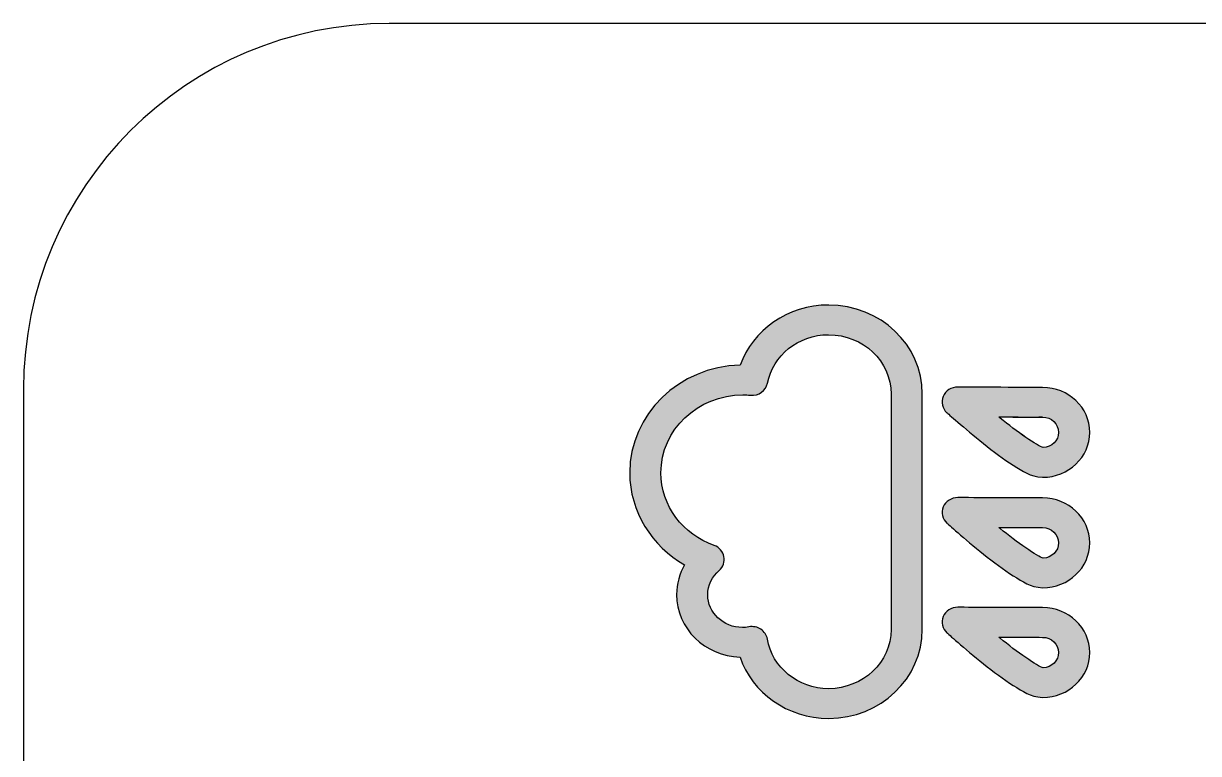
# Model space of a CAD drawing. Header units: millimetres. Extents: x 489.2 to 550.2, y -47.3 to 23.4.
# Drawn here: x 489.2 to 504.45, y 13.91 to 23.39 of the extents above; entities that cross this region are included whole.
import ezdxf

# ---------------------------------------------------------------- set-up
doc = ezdxf.new("R2010")
doc.units = ezdxf.units.MM
doc.header["$MEASUREMENT"] = 0
doc.layers.add('LASER CUT ACRILIC 3mm$CUT', color=1, linetype='Continuous', true_color=0xff0000)
doc.layers.add('LASER CUT ACRILIC 3mm$ENGRAVE IMAGE', color=178, linetype='Continuous', true_color=0x000000)

msp = doc.modelspace()

# ---------------------------------------------------------------- hatches: boundary and pattern name
at = {"layer": 'LASER CUT ACRILIC 3mm$ENGRAVE IMAGE'}
h = msp.add_hatch(color=256, dxfattribs=at)
h.paths.add_polyline_path([(498.503, 18.951), (498.511, 18.972), (498.519, 18.993), (498.528, 19.014), (498.537, 19.034), (498.547, 19.055), (498.556, 19.075), (498.567, 19.095), (498.577, 19.115), (498.588, 19.134), (498.6, 19.154), (498.612, 19.173), (498.624, 19.192), (498.636, 19.21), (498.649, 19.229), (498.663, 19.247), (498.676, 19.265), (498.69, 19.282), (498.705, 19.3), (498.719, 19.317), (498.734, 19.334), (498.749, 19.35), (498.765, 19.366), (498.781, 19.382), (498.797, 19.398), (498.814, 19.413), (498.831, 19.428), (498.848, 19.443), (498.865, 19.458), (498.883, 19.472), (498.901, 19.485), (498.92, 19.499), (498.938, 19.512), (498.957, 19.525), (498.976, 19.537), (498.996, 19.55), (499.015, 19.561), (499.035, 19.573), (499.056, 19.584), (499.076, 19.595), (499.097, 19.605), (499.118, 19.615), (499.139, 19.625), (499.16, 19.634), (499.182, 19.643), (499.203, 19.651), (499.225, 19.659), (499.248, 19.667), (499.27, 19.674), (499.293, 19.681), (499.315, 19.688), (499.338, 19.694), (499.362, 19.699), (499.385, 19.704), (499.408, 19.709), (499.432, 19.714), (499.456, 19.717), (499.48, 19.721), (499.504, 19.724), (499.528, 19.726), (499.553, 19.729), (499.578, 19.73), (499.602, 19.731), (499.627, 19.732), (499.652, 19.732), (499.683, 19.732), (499.715, 19.731), (499.745, 19.729), (499.776, 19.726), (499.807, 19.723), (499.837, 19.719), (499.867, 19.714), (499.897, 19.709), (499.926, 19.703), (499.956, 19.696), (499.984, 19.689), (500.013, 19.68), (500.042, 19.672), (500.07, 19.662), (500.097, 19.652), (500.125, 19.642), (500.152, 19.63), (500.179, 19.619), (500.205, 19.606), (500.231, 19.593), (500.257, 19.58), (500.282, 19.565), (500.307, 19.551), (500.331, 19.535), (500.355, 19.519), (500.379, 19.503), (500.402, 19.486), (500.425, 19.469), (500.447, 19.451), (500.469, 19.433), (500.49, 19.414), (500.511, 19.394), (500.531, 19.375), (500.551, 19.354), (500.57, 19.334), (500.589, 19.312), (500.608, 19.291), (500.625, 19.269), (500.643, 19.246), (500.659, 19.224), (500.675, 19.2), (500.691, 19.177), (500.706, 19.153), (500.72, 19.128), (500.734, 19.104), (500.747, 19.079), (500.759, 19.053), (500.771, 19.027), (500.782, 19.001), (500.793, 18.975), (500.803, 18.948), (500.812, 18.921), (500.821, 18.894), (500.828, 18.866), (500.836, 18.839), (500.842, 18.81), (500.848, 18.782), (500.853, 18.754), (500.857, 18.725), (500.86, 18.696), (500.863, 18.666), (500.865, 18.637), (500.866, 18.607), (500.867, 18.578), (500.867, 18.577), (500.867, 15.522), (500.867, 15.522), (500.867, 15.492), (500.866, 15.462), (500.864, 15.433), (500.861, 15.404), (500.857, 15.375), (500.853, 15.346), (500.848, 15.317), (500.843, 15.289), (500.836, 15.261), (500.829, 15.233), (500.821, 15.206), (500.813, 15.178), (500.803, 15.151), (500.793, 15.125), (500.783, 15.098), (500.772, 15.072), (500.76, 15.046), (500.747, 15.021), (500.734, 14.996), (500.72, 14.971), (500.706, 14.947), (500.691, 14.923), (500.676, 14.899), (500.66, 14.876), (500.643, 14.853), (500.626, 14.831), (500.608, 14.808), (500.59, 14.787), (500.571, 14.766), (500.551, 14.745), (500.532, 14.725), (500.511, 14.705), (500.49, 14.685), (500.469, 14.667), (500.447, 14.648), (500.425, 14.63), (500.402, 14.613), (500.379, 14.596), (500.355, 14.58), (500.331, 14.564), (500.307, 14.548), (500.282, 14.534), (500.257, 14.519), (500.231, 14.506), (500.205, 14.493), (500.179, 14.48), (500.152, 14.468), (500.125, 14.457), (500.098, 14.447), (500.07, 14.436), (500.042, 14.427), (500.013, 14.418), (499.985, 14.41), (499.956, 14.403), (499.927, 14.396), (499.897, 14.39), (499.867, 14.384), (499.837, 14.38), (499.807, 14.376), (499.777, 14.372), (499.746, 14.37), (499.715, 14.368), (499.684, 14.367), (499.653, 14.366), (499.627, 14.367), (499.602, 14.367), (499.577, 14.369), (499.553, 14.37), (499.528, 14.372), (499.503, 14.375), (499.479, 14.378), (499.455, 14.382), (499.431, 14.386), (499.407, 14.39), (499.383, 14.395), (499.36, 14.4), (499.336, 14.406), (499.313, 14.412), (499.29, 14.419), (499.267, 14.426), (499.245, 14.433), (499.222, 14.441), (499.2, 14.449), (499.178, 14.458), (499.157, 14.467), (499.135, 14.476), (499.114, 14.486), (499.093, 14.496), (499.072, 14.507), (499.052, 14.518), (499.031, 14.529), (499.011, 14.541), (498.992, 14.553), (498.972, 14.565), (498.953, 14.578), (498.934, 14.591), (498.915, 14.604), (498.897, 14.618), (498.879, 14.632), (498.861, 14.646), (498.844, 14.661), (498.826, 14.676), (498.809, 14.691), (498.793, 14.707), (498.777, 14.723), (498.761, 14.739), (498.745, 14.756), (498.73, 14.772), (498.715, 14.789), (498.7, 14.807), (498.686, 14.824), (498.672, 14.842), (498.658, 14.86), (498.645, 14.879), (498.632, 14.898), (498.62, 14.916), (498.608, 14.936), (498.596, 14.955), (498.585, 14.975), (498.574, 14.995), (498.563, 15.015), (498.553, 15.035), (498.543, 15.055), (498.534, 15.076), (498.525, 15.097), (498.517, 15.118), (498.509, 15.14), (498.501, 15.161), (498.48, 15.162), (498.458, 15.164), (498.437, 15.166), (498.416, 15.168), (498.395, 15.171), (498.375, 15.174), (498.354, 15.178), (498.334, 15.183), (498.314, 15.187), (498.294, 15.193), (498.274, 15.198), (498.255, 15.204), (498.236, 15.211), (498.217, 15.218), (498.198, 15.225), (498.179, 15.233), (498.161, 15.241), (498.143, 15.25), (498.125, 15.259), (498.107, 15.268), (498.09, 15.278), (498.073, 15.288), (498.056, 15.298), (498.039, 15.309), (498.023, 15.32), (498.007, 15.332), (497.991, 15.344), (497.976, 15.356), (497.961, 15.368), (497.946, 15.381), (497.932, 15.395), (497.917, 15.408), (497.904, 15.422), (497.89, 15.436), (497.877, 15.451), (497.864, 15.465), (497.852, 15.48), (497.84, 15.496), (497.828, 15.511), (497.817, 15.527), (497.806, 15.543), (497.796, 15.559), (497.786, 15.576), (497.776, 15.593), (497.767, 15.61), (497.758, 15.627), (497.75, 15.645), (497.742, 15.663), (497.734, 15.681), (497.727, 15.699), (497.72, 15.717), (497.714, 15.736), (497.708, 15.755), (497.703, 15.774), (497.698, 15.793), (497.694, 15.812), (497.69, 15.832), (497.687, 15.851), (497.684, 15.871), (497.681, 15.891), (497.679, 15.911), (497.678, 15.932), (497.677, 15.952), (497.677, 15.972), (497.677, 15.999), (497.679, 16.025), (497.681, 16.051), (497.684, 16.077), (497.688, 16.102), (497.693, 16.127), (497.698, 16.152), (497.705, 16.176), (497.712, 16.2), (497.72, 16.224), (497.728, 16.248), (497.738, 16.271), (497.748, 16.294), (497.759, 16.316), (497.77, 16.338), (497.782, 16.36), (497.743, 16.383), (497.704, 16.408), (497.666, 16.433), (497.629, 16.46), (497.593, 16.488), (497.558, 16.517), (497.524, 16.547), (497.491, 16.578), (497.459, 16.61), (497.428, 16.643), (497.398, 16.676), (497.369, 16.711), (497.342, 16.747), (497.315, 16.783), (497.29, 16.82), (497.266, 16.858), (497.243, 16.897), (497.222, 16.937), (497.202, 16.977), (497.183, 17.018), (497.165, 17.059), (497.149, 17.102), (497.134, 17.145), (497.121, 17.188), (497.109, 17.232), (497.099, 17.277), (497.09, 17.322), (497.083, 17.368), (497.08, 17.391), (497.077, 17.414), (497.075, 17.437), (497.073, 17.461), (497.071, 17.484), (497.07, 17.508), (497.07, 17.531), (497.069, 17.555), (497.07, 17.591), (497.071, 17.626), (497.074, 17.661), (497.077, 17.696), (497.081, 17.73), (497.086, 17.765), (497.092, 17.799), (497.099, 17.832), (497.106, 17.866), (497.115, 17.899), (497.124, 17.932), (497.134, 17.965), (497.145, 17.997), (497.157, 18.029), (497.169, 18.06), (497.182, 18.091), (497.196, 18.122), (497.211, 18.152), (497.226, 18.182), (497.242, 18.212), (497.259, 18.241), (497.277, 18.27), (497.295, 18.298), (497.314, 18.326), (497.334, 18.353), (497.354, 18.38), (497.375, 18.407), (497.396, 18.433), (497.419, 18.458), (497.441, 18.483), (497.465, 18.507), (497.489, 18.531), (497.513, 18.555), (497.538, 18.577), (497.564, 18.599), (497.59, 18.621), (497.617, 18.642), (497.644, 18.663), (497.672, 18.682), (497.701, 18.702), (497.729, 18.72), (497.759, 18.738), (497.788, 18.756), (497.819, 18.772), (497.849, 18.788), (497.88, 18.803), (497.912, 18.818), (497.944, 18.832), (497.976, 18.845), (498.009, 18.858), (498.042, 18.869), (498.076, 18.88), (498.11, 18.891), (498.144, 18.9), (498.178, 18.909), (498.213, 18.917), (498.249, 18.924), (498.284, 18.93), (498.32, 18.936), (498.356, 18.94), (498.393, 18.944), (498.429, 18.947), (498.466, 18.949)], flags=0)
h.paths.add_polyline_path([(500.462, 18.577), (500.462, 15.521), (500.462, 15.501), (500.461, 15.481), (500.46, 15.462), (500.458, 15.442), (500.455, 15.423), (500.452, 15.404), (500.449, 15.385), (500.445, 15.366), (500.441, 15.347), (500.436, 15.329), (500.431, 15.31), (500.425, 15.292), (500.419, 15.274), (500.412, 15.256), (500.405, 15.239), (500.398, 15.221), (500.39, 15.204), (500.382, 15.187), (500.373, 15.171), (500.364, 15.154), (500.354, 15.138), (500.344, 15.122), (500.334, 15.106), (500.323, 15.091), (500.312, 15.076), (500.301, 15.061), (500.289, 15.046), (500.277, 15.032), (500.264, 15.017), (500.251, 15.004), (500.238, 14.99), (500.224, 14.977), (500.21, 14.964), (500.196, 14.952), (500.182, 14.939), (500.167, 14.927), (500.152, 14.916), (500.136, 14.905), (500.12, 14.894), (500.104, 14.883), (500.088, 14.873), (500.072, 14.863), (500.055, 14.854), (500.038, 14.845), (500.02, 14.836), (500.003, 14.828), (499.985, 14.82), (499.967, 14.812), (499.949, 14.805), (499.93, 14.798), (499.912, 14.792), (499.893, 14.786), (499.874, 14.781), (499.854, 14.776), (499.835, 14.771), (499.815, 14.767), (499.795, 14.763), (499.775, 14.76), (499.755, 14.758), (499.735, 14.755), (499.714, 14.753), (499.694, 14.752), (499.673, 14.751), (499.652, 14.751), (499.633, 14.751), (499.615, 14.752), (499.596, 14.753), (499.578, 14.754), (499.559, 14.756), (499.541, 14.758), (499.523, 14.761), (499.505, 14.764), (499.487, 14.767), (499.47, 14.771), (499.452, 14.775), (499.435, 14.779), (499.418, 14.784), (499.401, 14.789), (499.384, 14.795), (499.367, 14.8), (499.351, 14.807), (499.334, 14.813), (499.318, 14.82), (499.302, 14.827), (499.287, 14.834), (499.271, 14.842), (499.256, 14.85), (499.241, 14.859), (499.226, 14.867), (499.211, 14.876), (499.196, 14.886), (499.182, 14.895), (499.168, 14.905), (499.154, 14.915), (499.141, 14.926), (499.127, 14.936), (499.114, 14.947), (499.101, 14.959), (499.089, 14.97), (499.077, 14.982), (499.064, 14.994), (499.053, 15.006), (499.041, 15.018), (499.03, 15.031), (499.019, 15.044), (499.008, 15.057), (498.998, 15.071), (498.988, 15.084), (498.978, 15.098), (498.969, 15.112), (498.96, 15.126), (498.951, 15.141), (498.942, 15.156), (498.934, 15.17), (498.926, 15.186), (498.919, 15.201), (498.912, 15.216), (498.905, 15.232), (498.898, 15.247), (498.892, 15.263), (498.886, 15.279), (498.881, 15.296), (498.876, 15.312), (498.871, 15.329), (498.867, 15.345), (498.863, 15.362), (498.859, 15.379), (498.856, 15.396), (498.855, 15.401), (498.854, 15.406), (498.853, 15.41), (498.852, 15.415), (498.85, 15.42), (498.849, 15.424), (498.847, 15.429), (498.846, 15.433), (498.844, 15.438), (498.842, 15.442), (498.84, 15.446), (498.837, 15.451), (498.835, 15.455), (498.833, 15.459), (498.83, 15.463), (498.828, 15.467), (498.825, 15.471), (498.822, 15.475), (498.819, 15.479), (498.816, 15.483), (498.813, 15.487), (498.81, 15.49), (498.806, 15.494), (498.803, 15.497), (498.8, 15.501), (498.796, 15.504), (498.792, 15.507), (498.789, 15.511), (498.785, 15.514), (498.781, 15.517), (498.777, 15.52), (498.773, 15.523), (498.768, 15.525), (498.764, 15.528), (498.76, 15.531), (498.755, 15.533), (498.751, 15.535), (498.746, 15.538), (498.741, 15.54), (498.737, 15.542), (498.732, 15.543), (498.727, 15.545), (498.722, 15.547), (498.718, 15.548), (498.713, 15.55), (498.708, 15.551), (498.703, 15.552), (498.698, 15.553), (498.693, 15.554), (498.688, 15.555), (498.683, 15.556), (498.678, 15.556), (498.673, 15.557), (498.668, 15.557), (498.663, 15.557), (498.658, 15.557), (498.653, 15.557), (498.648, 15.557), (498.642, 15.557), (498.637, 15.557), (498.632, 15.556), (498.627, 15.556), (498.622, 15.555), (498.617, 15.554), (498.606, 15.552), (498.595, 15.55), (498.584, 15.549), (498.574, 15.548), (498.563, 15.547), (498.553, 15.546), (498.542, 15.546), (498.532, 15.546), (498.52, 15.546), (498.509, 15.546), (498.497, 15.547), (498.486, 15.548), (498.475, 15.549), (498.464, 15.551), (498.452, 15.553), (498.441, 15.555), (498.43, 15.557), (498.42, 15.559), (498.409, 15.562), (498.398, 15.565), (498.388, 15.568), (498.377, 15.572), (498.367, 15.575), (498.357, 15.579), (498.347, 15.584), (498.337, 15.588), (498.327, 15.593), (498.318, 15.597), (498.308, 15.602), (498.299, 15.608), (498.29, 15.613), (498.281, 15.619), (498.272, 15.625), (498.263, 15.631), (498.254, 15.637), (498.246, 15.643), (498.238, 15.65), (498.23, 15.657), (498.222, 15.664), (498.214, 15.671), (498.207, 15.678), (498.199, 15.686), (498.192, 15.693), (498.185, 15.701), (498.178, 15.709), (498.172, 15.717), (498.165, 15.726), (498.159, 15.734), (498.153, 15.743), (498.148, 15.751), (498.142, 15.76), (498.137, 15.769), (498.132, 15.778), (498.127, 15.788), (498.122, 15.797), (498.118, 15.806), (498.114, 15.816), (498.11, 15.826), (498.106, 15.836), (498.103, 15.846), (498.099, 15.856), (498.097, 15.866), (498.094, 15.876), (498.091, 15.887), (498.089, 15.897), (498.087, 15.907), (498.086, 15.918), (498.085, 15.929), (498.083, 15.94), (498.083, 15.95), (498.082, 15.961), (498.082, 15.972), (498.082, 15.984), (498.083, 15.995), (498.084, 16.007), (498.085, 16.018), (498.086, 16.029), (498.088, 16.041), (498.09, 16.052), (498.092, 16.063), (498.095, 16.073), (498.098, 16.084), (498.101, 16.095), (498.105, 16.105), (498.109, 16.116), (498.113, 16.126), (498.117, 16.136), (498.122, 16.146), (498.127, 16.156), (498.132, 16.166), (498.138, 16.176), (498.143, 16.185), (498.149, 16.194), (498.156, 16.204), (498.162, 16.213), (498.169, 16.222), (498.176, 16.23), (498.183, 16.239), (498.19, 16.247), (498.198, 16.256), (498.206, 16.264), (498.214, 16.272), (498.222, 16.28), (498.231, 16.287), (498.236, 16.291), (498.24, 16.296), (498.245, 16.3), (498.249, 16.305), (498.253, 16.31), (498.257, 16.315), (498.261, 16.319), (498.264, 16.325), (498.268, 16.33), (498.271, 16.335), (498.274, 16.34), (498.277, 16.346), (498.279, 16.351), (498.282, 16.357), (498.284, 16.363), (498.286, 16.368), (498.288, 16.374), (498.29, 16.38), (498.292, 16.386), (498.293, 16.392), (498.294, 16.398), (498.295, 16.404), (498.296, 16.41), (498.296, 16.416), (498.297, 16.422), (498.297, 16.429), (498.297, 16.435), (498.296, 16.438), (498.296, 16.441), (498.296, 16.444), (498.296, 16.447), (498.295, 16.45), (498.295, 16.453), (498.294, 16.456), (498.294, 16.459), (498.293, 16.463), (498.291, 16.472), (498.291, 16.475), (498.29, 16.478), (498.289, 16.481), (498.288, 16.484), (498.287, 16.487), (498.286, 16.49), (498.284, 16.496), (498.282, 16.501), (498.28, 16.507), (498.277, 16.513), (498.274, 16.518), (498.271, 16.523), (498.268, 16.529), (498.265, 16.534), (498.261, 16.539), (498.257, 16.544), (498.253, 16.549), (498.249, 16.553), (498.245, 16.558), (498.241, 16.562), (498.236, 16.567), (498.232, 16.571), (498.227, 16.575), (498.222, 16.579), (498.217, 16.583), (498.211, 16.586), (498.206, 16.59), (498.201, 16.593), (498.195, 16.596), (498.189, 16.599), (498.184, 16.602), (498.178, 16.605), (498.172, 16.607), (498.166, 16.61), (498.147, 16.617), (498.128, 16.624), (498.11, 16.631), (498.091, 16.639), (498.073, 16.647), (498.055, 16.656), (498.038, 16.665), (498.02, 16.674), (498.003, 16.683), (497.986, 16.693), (497.969, 16.703), (497.952, 16.713), (497.936, 16.724), (497.919, 16.735), (497.903, 16.746), (497.887, 16.757), (497.872, 16.769), (497.856, 16.781), (497.841, 16.793), (497.826, 16.805), (497.812, 16.818), (497.798, 16.831), (497.783, 16.844), (497.77, 16.858), (497.756, 16.872), (497.743, 16.885), (497.73, 16.9), (497.717, 16.914), (497.704, 16.929), (497.692, 16.944), (497.68, 16.959), (497.669, 16.974), (497.657, 16.989), (497.646, 17.005), (497.636, 17.021), (497.625, 17.037), (497.615, 17.053), (497.605, 17.07), (497.596, 17.087), (497.587, 17.103), (497.578, 17.121), (497.569, 17.138), (497.561, 17.155), (497.553, 17.173), (497.546, 17.191), (497.539, 17.208), (497.532, 17.227), (497.526, 17.245), (497.52, 17.263), (497.514, 17.282), (497.509, 17.3), (497.504, 17.319), (497.499, 17.338), (497.495, 17.357), (497.491, 17.377), (497.488, 17.396), (497.485, 17.415), (497.482, 17.435), (497.48, 17.455), (497.478, 17.475), (497.477, 17.494), (497.476, 17.515), (497.475, 17.535), (497.475, 17.555), (497.475, 17.581), (497.476, 17.607), (497.478, 17.633), (497.481, 17.658), (497.484, 17.684), (497.487, 17.709), (497.492, 17.734), (497.497, 17.759), (497.502, 17.783), (497.509, 17.808), (497.515, 17.832), (497.523, 17.855), (497.531, 17.879), (497.54, 17.902), (497.549, 17.925), (497.559, 17.948), (497.569, 17.971), (497.58, 17.993), (497.592, 18.015), (497.604, 18.037), (497.616, 18.058), (497.629, 18.079), (497.643, 18.1), (497.657, 18.12), (497.671, 18.14), (497.686, 18.159), (497.702, 18.179), (497.718, 18.198), (497.734, 18.216), (497.751, 18.234), (497.769, 18.252), (497.787, 18.269), (497.805, 18.286), (497.824, 18.303), (497.843, 18.319), (497.862, 18.334), (497.882, 18.35), (497.902, 18.364), (497.923, 18.379), (497.944, 18.393), (497.965, 18.406), (497.987, 18.419), (498.009, 18.431), (498.032, 18.443), (498.054, 18.455), (498.077, 18.466), (498.101, 18.476), (498.125, 18.486), (498.149, 18.495), (498.173, 18.504), (498.197, 18.512), (498.222, 18.52), (498.247, 18.527), (498.273, 18.534), (498.298, 18.54), (498.324, 18.545), (498.35, 18.55), (498.377, 18.554), (498.403, 18.557), (498.43, 18.56), (498.457, 18.563), (498.484, 18.564), (498.511, 18.565), (498.538, 18.566), (498.563, 18.566), (498.588, 18.565), (498.639, 18.561), (498.643, 18.561), (498.648, 18.561), (498.653, 18.56), (498.658, 18.56), (498.663, 18.56), (498.668, 18.56), (498.672, 18.561), (498.677, 18.561), (498.682, 18.562), (498.686, 18.562), (498.691, 18.563), (498.696, 18.563), (498.7, 18.564), (498.705, 18.565), (498.709, 18.566), (498.714, 18.568), (498.718, 18.569), (498.723, 18.57), (498.727, 18.572), (498.732, 18.573), (498.736, 18.575), (498.74, 18.577), (498.744, 18.578), (498.748, 18.58), (498.753, 18.582), (498.757, 18.584), (498.761, 18.587), (498.764, 18.589), (498.768, 18.591), (498.772, 18.594), (498.776, 18.596), (498.78, 18.599), (498.783, 18.601), (498.787, 18.604), (498.79, 18.607), (498.794, 18.61), (498.797, 18.613), (498.801, 18.616), (498.804, 18.619), (498.807, 18.622), (498.81, 18.626), (498.813, 18.629), (498.816, 18.632), (498.819, 18.636), (498.822, 18.64), (498.824, 18.643), (498.827, 18.647), (498.83, 18.651), (498.832, 18.654), (498.834, 18.658), (498.837, 18.662), (498.839, 18.666), (498.841, 18.67), (498.843, 18.674), (498.845, 18.679), (498.847, 18.683), (498.848, 18.687), (498.85, 18.691), (498.851, 18.696), (498.853, 18.7), (498.854, 18.705), (498.855, 18.709), (498.856, 18.714), (498.857, 18.718), (498.861, 18.735), (498.864, 18.752), (498.869, 18.768), (498.873, 18.784), (498.878, 18.8), (498.883, 18.817), (498.889, 18.832), (498.895, 18.848), (498.901, 18.864), (498.908, 18.879), (498.915, 18.894), (498.922, 18.909), (498.93, 18.924), (498.938, 18.939), (498.946, 18.953), (498.955, 18.968), (498.964, 18.982), (498.973, 18.996), (498.983, 19.009), (498.992, 19.023), (499.003, 19.036), (499.013, 19.049), (499.024, 19.062), (499.035, 19.075), (499.046, 19.087), (499.057, 19.099), (499.069, 19.111), (499.081, 19.123), (499.094, 19.134), (499.106, 19.145), (499.119, 19.156), (499.132, 19.167), (499.145, 19.177), (499.159, 19.188), (499.172, 19.197), (499.186, 19.207), (499.201, 19.216), (499.215, 19.225), (499.23, 19.234), (499.245, 19.243), (499.26, 19.251), (499.275, 19.259), (499.29, 19.266), (499.306, 19.273), (499.322, 19.28), (499.338, 19.287), (499.354, 19.293), (499.37, 19.299), (499.387, 19.305), (499.403, 19.31), (499.42, 19.315), (499.437, 19.32), (499.454, 19.324), (499.472, 19.328), (499.489, 19.332), (499.507, 19.335), (499.524, 19.338), (499.542, 19.34), (499.56, 19.342), (499.578, 19.344), (499.596, 19.345), (499.615, 19.346), (499.633, 19.347), (499.651, 19.347), (499.672, 19.347), (499.693, 19.346), (499.714, 19.345), (499.734, 19.343), (499.755, 19.341), (499.775, 19.338), (499.795, 19.335), (499.815, 19.331), (499.834, 19.327), (499.854, 19.323), (499.873, 19.318), (499.892, 19.312), (499.911, 19.306), (499.93, 19.3), (499.948, 19.293), (499.967, 19.286), (499.985, 19.279), (500.003, 19.271), (500.02, 19.263), (500.038, 19.254), (500.055, 19.245), (500.071, 19.235), (500.088, 19.225), (500.104, 19.215), (500.12, 19.205), (500.136, 19.194), (500.152, 19.183), (500.167, 19.171), (500.182, 19.159), (500.196, 19.147), (500.21, 19.134), (500.224, 19.121), (500.238, 19.108), (500.251, 19.095), (500.264, 19.081), (500.277, 19.067), (500.289, 19.052), (500.301, 19.038), (500.312, 19.023), (500.323, 19.008), (500.334, 18.992), (500.344, 18.976), (500.354, 18.96), (500.364, 18.944), (500.373, 18.928), (500.382, 18.911), (500.39, 18.894), (500.398, 18.877), (500.405, 18.86), (500.412, 18.842), (500.419, 18.824), (500.425, 18.806), (500.431, 18.788), (500.436, 18.77), (500.441, 18.751), (500.445, 18.733), (500.449, 18.714), (500.452, 18.695), (500.455, 18.676), (500.458, 18.656), (500.46, 18.637), (500.461, 18.617), (500.462, 18.597)], flags=0)
h = msp.add_hatch(color=256, dxfattribs=at)
h.paths.add_polyline_path([(502.427, 18.663), (501.32, 18.667), (501.316, 18.667), (501.312, 18.666), (501.308, 18.666), (501.304, 18.666), (501.301, 18.665), (501.297, 18.665), (501.293, 18.664), (501.289, 18.664), (501.286, 18.663), (501.282, 18.662), (501.278, 18.661), (501.274, 18.66), (501.271, 18.659), (501.267, 18.658), (501.264, 18.657), (501.26, 18.656), (501.257, 18.655), (501.253, 18.654), (501.25, 18.652), (501.246, 18.651), (501.243, 18.65), (501.239, 18.648), (501.236, 18.646), (501.233, 18.645), (501.229, 18.643), (501.226, 18.641), (501.223, 18.64), (501.22, 18.638), (501.217, 18.636), (501.214, 18.634), (501.21, 18.632), (501.207, 18.63), (501.204, 18.628), (501.201, 18.626), (501.199, 18.623), (501.196, 18.621), (501.193, 18.619), (501.19, 18.616), (501.187, 18.614), (501.185, 18.611), (501.182, 18.609), (501.179, 18.606), (501.177, 18.604), (501.174, 18.601), (501.172, 18.598), (501.17, 18.596), (501.167, 18.593), (501.165, 18.59), (501.163, 18.587), (501.16, 18.584), (501.158, 18.581), (501.156, 18.578), (501.154, 18.575), (501.152, 18.572), (501.15, 18.569), (501.148, 18.566), (501.146, 18.563), (501.145, 18.559), (501.143, 18.556), (501.141, 18.553), (501.14, 18.549), (501.138, 18.546), (501.137, 18.543), (501.136, 18.539), (501.134, 18.536), (501.133, 18.532), (501.132, 18.528), (501.131, 18.525), (501.13, 18.521), (501.129, 18.518), (501.128, 18.514), (501.128, 18.511), (501.127, 18.507), (501.126, 18.504), (501.126, 18.5), (501.125, 18.496), (501.125, 18.493), (501.124, 18.489), (501.124, 18.486), (501.124, 18.482), (501.124, 18.478), (501.124, 18.475), (501.124, 18.471), (501.124, 18.468), (501.124, 18.464), (501.124, 18.461), (501.125, 18.457), (501.125, 18.454), (501.125, 18.45), (501.126, 18.446), (501.126, 18.443), (501.127, 18.439), (501.128, 18.436), (501.129, 18.433), (501.129, 18.429), (501.13, 18.426), (501.131, 18.422), (501.132, 18.419), (501.133, 18.415), (501.134, 18.412), (501.136, 18.409), (501.137, 18.405), (501.138, 18.402), (501.14, 18.399), (501.141, 18.396), (501.143, 18.392), (501.144, 18.389), (501.146, 18.386), (501.148, 18.383), (501.15, 18.38), (501.152, 18.377), (501.153, 18.374), (501.155, 18.371), (501.158, 18.368), (501.16, 18.365), (501.162, 18.362), (501.164, 18.359), (501.166, 18.356), (501.169, 18.353), (501.171, 18.35), (501.174, 18.347), (501.176, 18.345), (501.179, 18.342), (501.182, 18.339), (501.184, 18.337), (501.187, 18.334), (501.187, 18.334), (501.187, 18.334), (501.187, 18.334), (501.481, 18.08), (501.662, 17.933), (501.758, 17.858), (501.855, 17.785), (501.951, 17.716), (502.045, 17.652), (502.137, 17.596), (502.18, 17.571), (502.202, 17.559), (502.223, 17.549), (502.234, 17.543), (502.246, 17.539), (502.257, 17.534), (502.268, 17.529), (502.28, 17.525), (502.292, 17.521), (502.304, 17.517), (502.316, 17.514), (502.329, 17.511), (502.342, 17.508), (502.355, 17.505), (502.369, 17.503), (502.383, 17.501), (502.397, 17.499), (502.412, 17.497), (502.427, 17.496), (502.443, 17.496), (502.459, 17.497), (502.474, 17.498), (502.49, 17.499), (502.505, 17.501), (502.521, 17.503), (502.536, 17.505), (502.551, 17.508), (502.566, 17.511), (502.581, 17.514), (502.595, 17.518), (502.61, 17.522), (502.624, 17.527), (502.638, 17.531), (502.652, 17.536), (502.666, 17.542), (502.68, 17.548), (502.693, 17.553), (502.707, 17.56), (502.72, 17.566), (502.733, 17.573), (502.745, 17.58), (502.758, 17.588), (502.77, 17.595), (502.782, 17.603), (502.794, 17.612), (502.806, 17.62), (502.817, 17.629), (502.829, 17.638), (502.84, 17.647), (502.85, 17.657), (502.861, 17.667), (502.871, 17.676), (502.881, 17.687), (502.891, 17.697), (502.901, 17.708), (502.91, 17.719), (502.919, 17.73), (502.927, 17.741), (502.936, 17.753), (502.944, 17.764), (502.952, 17.776), (502.959, 17.789), (502.966, 17.801), (502.973, 17.813), (502.98, 17.826), (502.986, 17.839), (502.992, 17.852), (502.998, 17.865), (503.003, 17.878), (503.008, 17.892), (503.013, 17.906), (503.017, 17.919), (503.021, 17.933), (503.025, 17.947), (503.028, 17.962), (503.031, 17.976), (503.033, 17.99), (503.036, 18.005), (503.037, 18.02), (503.039, 18.034), (503.04, 18.049), (503.04, 18.064), (503.04, 18.08), (503.04, 18.095), (503.04, 18.109), (503.039, 18.124), (503.037, 18.139), (503.035, 18.154), (503.033, 18.168), (503.031, 18.183), (503.028, 18.197), (503.025, 18.211), (503.021, 18.225), (503.017, 18.239), (503.013, 18.253), (503.008, 18.266), (503.003, 18.28), (502.998, 18.293), (502.992, 18.306), (502.986, 18.319), (502.98, 18.332), (502.973, 18.345), (502.966, 18.357), (502.959, 18.37), (502.952, 18.382), (502.944, 18.394), (502.936, 18.405), (502.927, 18.417), (502.918, 18.428), (502.909, 18.439), (502.9, 18.45), (502.891, 18.461), (502.881, 18.471), (502.871, 18.482), (502.861, 18.492), (502.85, 18.501), (502.839, 18.511), (502.828, 18.52), (502.817, 18.529), (502.806, 18.538), (502.794, 18.547), (502.782, 18.555), (502.77, 18.563), (502.757, 18.571), (502.745, 18.578), (502.732, 18.585), (502.719, 18.592), (502.706, 18.599), (502.693, 18.605), (502.679, 18.611), (502.666, 18.617), (502.652, 18.622), (502.638, 18.627), (502.624, 18.632), (502.609, 18.636), (502.595, 18.64), (502.58, 18.644), (502.565, 18.648), (502.551, 18.651), (502.536, 18.653), (502.52, 18.656), (502.505, 18.658), (502.49, 18.66), (502.474, 18.661), (502.459, 18.662), (502.443, 18.662)], flags=0)
h.paths.add_polyline_path([(502.437, 17.88), (502.442, 17.88), (502.447, 17.881), (502.452, 17.881), (502.457, 17.882), (502.462, 17.883), (502.467, 17.884), (502.472, 17.885), (502.477, 17.886), (502.482, 17.887), (502.486, 17.888), (502.491, 17.89), (502.496, 17.891), (502.501, 17.893), (502.505, 17.895), (502.51, 17.897), (502.514, 17.899), (502.519, 17.901), (502.523, 17.903), (502.527, 17.905), (502.531, 17.907), (502.536, 17.91), (502.54, 17.912), (502.544, 17.915), (502.548, 17.917), (502.552, 17.92), (502.556, 17.923), (502.559, 17.926), (502.563, 17.929), (502.567, 17.932), (502.57, 17.935), (502.574, 17.938), (502.577, 17.942), (502.581, 17.945), (502.584, 17.948), (502.587, 17.952), (502.59, 17.956), (502.593, 17.959), (502.596, 17.963), (502.599, 17.967), (502.601, 17.971), (502.604, 17.974), (502.607, 17.978), (502.609, 17.982), (502.611, 17.987), (502.614, 17.991), (502.616, 17.995), (502.618, 17.999), (502.62, 18.004), (502.622, 18.008), (502.623, 18.012), (502.625, 18.017), (502.626, 18.021), (502.628, 18.026), (502.629, 18.03), (502.63, 18.035), (502.631, 18.04), (502.632, 18.044), (502.633, 18.049), (502.634, 18.054), (502.634, 18.059), (502.635, 18.064), (502.635, 18.069), (502.635, 18.073), (502.635, 18.078), (502.635, 18.084), (502.635, 18.089), (502.635, 18.094), (502.634, 18.099), (502.634, 18.104), (502.633, 18.109), (502.632, 18.114), (502.631, 18.118), (502.63, 18.123), (502.629, 18.128), (502.627, 18.133), (502.626, 18.137), (502.624, 18.142), (502.623, 18.147), (502.621, 18.151), (502.619, 18.156), (502.617, 18.16), (502.615, 18.164), (502.613, 18.169), (502.61, 18.173), (502.608, 18.177), (502.605, 18.181), (502.602, 18.185), (502.6, 18.189), (502.597, 18.193), (502.594, 18.197), (502.591, 18.201), (502.588, 18.204), (502.585, 18.208), (502.581, 18.212), (502.578, 18.215), (502.574, 18.218), (502.571, 18.222), (502.567, 18.225), (502.563, 18.228), (502.56, 18.231), (502.556, 18.234), (502.552, 18.237), (502.548, 18.24), (502.543, 18.243), (502.539, 18.245), (502.535, 18.248), (502.531, 18.25), (502.526, 18.252), (502.522, 18.255), (502.517, 18.257), (502.513, 18.259), (502.508, 18.261), (502.503, 18.263), (502.499, 18.264), (502.494, 18.266), (502.489, 18.267), (502.484, 18.269), (502.479, 18.27), (502.474, 18.271), (502.469, 18.272), (502.464, 18.273), (502.459, 18.274), (502.454, 18.275), (502.448, 18.275), (502.443, 18.276), (502.438, 18.276), (502.433, 18.276), (502.427, 18.276), (501.859, 18.279), (501.863, 18.275), (501.865, 18.274), (501.867, 18.272), (501.87, 18.27), (501.871, 18.269), (501.872, 18.268), (501.873, 18.267), (501.875, 18.266), (501.876, 18.265), (501.877, 18.265), (501.959, 18.199), (502.044, 18.133), (502.128, 18.071), (502.21, 18.013), (502.284, 17.963), (502.318, 17.942), (502.349, 17.923), (502.377, 17.907), (502.389, 17.9), (502.401, 17.895), (502.412, 17.89), (502.416, 17.887), (502.421, 17.885), (502.425, 17.884), (502.429, 17.882), (502.431, 17.882), (502.433, 17.881), (502.435, 17.881)], flags=0)
h = msp.add_hatch(color=256, dxfattribs=at)
h.paths.add_polyline_path([(502.427, 17.228), (501.32, 17.232), (501.316, 17.232), (501.312, 17.232), (501.308, 17.232), (501.304, 17.231), (501.301, 17.231), (501.297, 17.23), (501.293, 17.23), (501.289, 17.229), (501.286, 17.228), (501.282, 17.228), (501.278, 17.227), (501.274, 17.226), (501.271, 17.225), (501.267, 17.224), (501.264, 17.223), (501.26, 17.222), (501.257, 17.221), (501.253, 17.219), (501.25, 17.218), (501.246, 17.217), (501.243, 17.215), (501.239, 17.214), (501.236, 17.212), (501.233, 17.21), (501.229, 17.209), (501.226, 17.207), (501.223, 17.205), (501.22, 17.203), (501.217, 17.201), (501.214, 17.199), (501.21, 17.197), (501.207, 17.195), (501.204, 17.193), (501.201, 17.191), (501.199, 17.189), (501.196, 17.187), (501.193, 17.184), (501.19, 17.182), (501.187, 17.18), (501.185, 17.177), (501.182, 17.175), (501.179, 17.172), (501.177, 17.169), (501.174, 17.167), (501.172, 17.164), (501.17, 17.161), (501.167, 17.158), (501.165, 17.156), (501.163, 17.153), (501.16, 17.15), (501.158, 17.147), (501.156, 17.144), (501.154, 17.141), (501.152, 17.138), (501.15, 17.135), (501.148, 17.131), (501.147, 17.128), (501.145, 17.125), (501.143, 17.122), (501.141, 17.118), (501.14, 17.115), (501.138, 17.112), (501.137, 17.108), (501.136, 17.105), (501.134, 17.101), (501.133, 17.098), (501.132, 17.094), (501.131, 17.09), (501.13, 17.087), (501.129, 17.083), (501.128, 17.08), (501.128, 17.076), (501.127, 17.073), (501.126, 17.069), (501.126, 17.065), (501.125, 17.062), (501.125, 17.058), (501.125, 17.055), (501.124, 17.051), (501.124, 17.048), (501.124, 17.044), (501.124, 17.04), (501.124, 17.037), (501.124, 17.033), (501.124, 17.03), (501.124, 17.026), (501.125, 17.023), (501.125, 17.019), (501.125, 17.016), (501.126, 17.012), (501.126, 17.009), (501.127, 17.005), (501.128, 17.002), (501.129, 16.998), (501.129, 16.995), (501.13, 16.991), (501.131, 16.988), (501.132, 16.984), (501.133, 16.981), (501.135, 16.978), (501.136, 16.974), (501.137, 16.971), (501.138, 16.968), (501.14, 16.964), (501.141, 16.961), (501.143, 16.958), (501.144, 16.955), (501.146, 16.952), (501.148, 16.948), (501.15, 16.945), (501.152, 16.942), (501.153, 16.939), (501.155, 16.936), (501.158, 16.933), (501.16, 16.93), (501.162, 16.927), (501.164, 16.924), (501.166, 16.921), (501.169, 16.919), (501.171, 16.916), (501.174, 16.913), (501.176, 16.91), (501.179, 16.908), (501.182, 16.905), (501.184, 16.902), (501.187, 16.9), (501.187, 16.9), (501.187, 16.9), (501.187, 16.9), (501.481, 16.646), (501.662, 16.498), (501.758, 16.424), (501.855, 16.351), (501.951, 16.281), (502.045, 16.217), (502.137, 16.162), (502.18, 16.137), (502.202, 16.125), (502.223, 16.114), (502.234, 16.109), (502.246, 16.104), (502.257, 16.099), (502.268, 16.095), (502.28, 16.091), (502.292, 16.087), (502.304, 16.083), (502.316, 16.079), (502.329, 16.076), (502.342, 16.073), (502.355, 16.071), (502.369, 16.068), (502.383, 16.066), (502.397, 16.064), (502.412, 16.063), (502.427, 16.062), (502.443, 16.062), (502.459, 16.062), (502.474, 16.063), (502.49, 16.065), (502.505, 16.066), (502.521, 16.068), (502.536, 16.071), (502.551, 16.074), (502.566, 16.077), (502.581, 16.08), (502.595, 16.084), (502.61, 16.088), (502.624, 16.092), (502.638, 16.097), (502.652, 16.102), (502.666, 16.107), (502.68, 16.113), (502.693, 16.119), (502.707, 16.125), (502.72, 16.132), (502.733, 16.139), (502.745, 16.146), (502.758, 16.153), (502.77, 16.161), (502.782, 16.169), (502.794, 16.177), (502.806, 16.186), (502.817, 16.194), (502.829, 16.203), (502.84, 16.213), (502.85, 16.222), (502.861, 16.232), (502.871, 16.242), (502.881, 16.252), (502.891, 16.263), (502.901, 16.273), (502.91, 16.284), (502.919, 16.295), (502.927, 16.307), (502.936, 16.318), (502.944, 16.33), (502.952, 16.342), (502.959, 16.354), (502.967, 16.366), (502.973, 16.379), (502.98, 16.392), (502.986, 16.404), (502.992, 16.417), (502.998, 16.431), (503.003, 16.444), (503.008, 16.457), (503.013, 16.471), (503.017, 16.485), (503.021, 16.499), (503.025, 16.513), (503.028, 16.527), (503.031, 16.541), (503.033, 16.556), (503.036, 16.57), (503.037, 16.585), (503.039, 16.6), (503.04, 16.615), (503.04, 16.63), (503.04, 16.645), (503.04, 16.66), (503.04, 16.675), (503.039, 16.69), (503.037, 16.705), (503.036, 16.719), (503.033, 16.734), (503.031, 16.748), (503.028, 16.762), (503.025, 16.777), (503.021, 16.791), (503.017, 16.805), (503.013, 16.818), (503.008, 16.832), (503.003, 16.845), (502.998, 16.859), (502.992, 16.872), (502.986, 16.885), (502.98, 16.898), (502.973, 16.91), (502.966, 16.923), (502.959, 16.935), (502.952, 16.947), (502.944, 16.959), (502.936, 16.971), (502.927, 16.982), (502.918, 16.994), (502.909, 17.005), (502.9, 17.016), (502.891, 17.026), (502.881, 17.037), (502.871, 17.047), (502.861, 17.057), (502.85, 17.067), (502.839, 17.077), (502.828, 17.086), (502.817, 17.095), (502.806, 17.104), (502.794, 17.112), (502.782, 17.12), (502.77, 17.128), (502.757, 17.136), (502.745, 17.144), (502.732, 17.151), (502.719, 17.158), (502.706, 17.164), (502.693, 17.171), (502.679, 17.177), (502.666, 17.182), (502.652, 17.188), (502.638, 17.193), (502.624, 17.197), (502.609, 17.202), (502.595, 17.206), (502.58, 17.21), (502.566, 17.213), (502.551, 17.216), (502.536, 17.219), (502.52, 17.221), (502.505, 17.223), (502.49, 17.225), (502.474, 17.226), (502.459, 17.227), (502.443, 17.228)], flags=0)
h.paths.add_polyline_path([(502.437, 16.446), (502.442, 16.446), (502.447, 16.446), (502.452, 16.447), (502.457, 16.448), (502.462, 16.448), (502.467, 16.449), (502.472, 16.45), (502.477, 16.451), (502.482, 16.453), (502.486, 16.454), (502.491, 16.455), (502.496, 16.457), (502.501, 16.459), (502.505, 16.46), (502.51, 16.462), (502.514, 16.464), (502.519, 16.466), (502.523, 16.468), (502.527, 16.47), (502.532, 16.473), (502.536, 16.475), (502.54, 16.478), (502.544, 16.48), (502.548, 16.483), (502.552, 16.486), (502.556, 16.488), (502.559, 16.491), (502.563, 16.494), (502.567, 16.497), (502.57, 16.501), (502.574, 16.504), (502.577, 16.507), (502.581, 16.51), (502.584, 16.514), (502.587, 16.517), (502.59, 16.521), (502.593, 16.525), (502.596, 16.528), (502.599, 16.532), (502.601, 16.536), (502.604, 16.54), (502.607, 16.544), (502.609, 16.548), (502.611, 16.552), (502.614, 16.556), (502.616, 16.56), (502.618, 16.565), (502.62, 16.569), (502.622, 16.573), (502.623, 16.578), (502.625, 16.582), (502.626, 16.587), (502.628, 16.591), (502.629, 16.596), (502.63, 16.601), (502.631, 16.605), (502.632, 16.61), (502.633, 16.615), (502.634, 16.62), (502.634, 16.624), (502.635, 16.629), (502.635, 16.634), (502.635, 16.639), (502.635, 16.644), (502.635, 16.649), (502.635, 16.654), (502.635, 16.659), (502.634, 16.664), (502.634, 16.669), (502.633, 16.674), (502.632, 16.679), (502.631, 16.684), (502.63, 16.689), (502.629, 16.694), (502.627, 16.698), (502.626, 16.703), (502.624, 16.708), (502.623, 16.712), (502.621, 16.717), (502.619, 16.721), (502.617, 16.726), (502.615, 16.73), (502.613, 16.734), (502.61, 16.738), (502.608, 16.743), (502.605, 16.747), (502.603, 16.751), (502.6, 16.755), (502.597, 16.759), (502.594, 16.762), (502.591, 16.766), (502.588, 16.77), (502.585, 16.774), (502.581, 16.777), (502.578, 16.781), (502.574, 16.784), (502.571, 16.787), (502.567, 16.791), (502.563, 16.794), (502.56, 16.797), (502.556, 16.8), (502.552, 16.803), (502.548, 16.805), (502.544, 16.808), (502.539, 16.811), (502.535, 16.813), (502.531, 16.816), (502.526, 16.818), (502.522, 16.82), (502.517, 16.822), (502.513, 16.824), (502.508, 16.826), (502.503, 16.828), (502.499, 16.83), (502.494, 16.831), (502.489, 16.833), (502.484, 16.834), (502.479, 16.836), (502.474, 16.837), (502.469, 16.838), (502.464, 16.839), (502.459, 16.84), (502.454, 16.84), (502.448, 16.841), (502.443, 16.841), (502.438, 16.842), (502.433, 16.842), (502.427, 16.842), (501.859, 16.845), (501.863, 16.841), (501.865, 16.839), (501.867, 16.837), (501.87, 16.835), (501.871, 16.834), (501.872, 16.833), (501.873, 16.833), (501.875, 16.832), (501.876, 16.831), (501.877, 16.83), (501.959, 16.764), (502.044, 16.699), (502.128, 16.636), (502.21, 16.579), (502.284, 16.529), (502.318, 16.507), (502.349, 16.489), (502.377, 16.473), (502.389, 16.466), (502.401, 16.46), (502.412, 16.455), (502.416, 16.453), (502.421, 16.451), (502.425, 16.449), (502.43, 16.448), (502.431, 16.447), (502.433, 16.447), (502.435, 16.446)], flags=0)
h = msp.add_hatch(color=256, dxfattribs=at)
h.paths.add_polyline_path([(502.427, 15.804), (501.319, 15.808), (501.315, 15.808), (501.312, 15.808), (501.308, 15.807), (501.304, 15.807), (501.3, 15.807), (501.296, 15.806), (501.293, 15.806), (501.289, 15.805), (501.285, 15.804), (501.281, 15.804), (501.278, 15.803), (501.274, 15.802), (501.27, 15.801), (501.267, 15.8), (501.263, 15.799), (501.26, 15.798), (501.256, 15.796), (501.253, 15.795), (501.249, 15.794), (501.246, 15.792), (501.242, 15.791), (501.239, 15.79), (501.236, 15.788), (501.232, 15.786), (501.229, 15.785), (501.226, 15.783), (501.223, 15.781), (501.219, 15.779), (501.216, 15.777), (501.213, 15.775), (501.21, 15.773), (501.207, 15.771), (501.204, 15.769), (501.201, 15.767), (501.198, 15.765), (501.195, 15.762), (501.192, 15.76), (501.19, 15.758), (501.187, 15.755), (501.184, 15.753), (501.182, 15.75), (501.179, 15.748), (501.176, 15.745), (501.174, 15.742), (501.172, 15.74), (501.169, 15.737), (501.167, 15.734), (501.165, 15.731), (501.162, 15.728), (501.16, 15.725), (501.158, 15.722), (501.156, 15.719), (501.154, 15.716), (501.152, 15.713), (501.15, 15.71), (501.148, 15.707), (501.146, 15.704), (501.145, 15.701), (501.143, 15.697), (501.141, 15.694), (501.14, 15.691), (501.138, 15.687), (501.137, 15.684), (501.136, 15.68), (501.134, 15.677), (501.133, 15.673), (501.132, 15.67), (501.131, 15.666), (501.13, 15.663), (501.129, 15.659), (501.128, 15.656), (501.128, 15.652), (501.127, 15.649), (501.126, 15.645), (501.126, 15.642), (501.125, 15.638), (501.125, 15.634), (501.125, 15.631), (501.124, 15.627), (501.124, 15.624), (501.124, 15.62), (501.124, 15.617), (501.124, 15.613), (501.124, 15.61), (501.124, 15.606), (501.124, 15.603), (501.125, 15.599), (501.125, 15.595), (501.125, 15.592), (501.126, 15.588), (501.126, 15.585), (501.127, 15.581), (501.128, 15.578), (501.129, 15.575), (501.129, 15.571), (501.13, 15.568), (501.131, 15.564), (501.132, 15.561), (501.133, 15.557), (501.135, 15.554), (501.136, 15.551), (501.137, 15.547), (501.138, 15.544), (501.14, 15.541), (501.141, 15.538), (501.143, 15.534), (501.144, 15.531), (501.146, 15.528), (501.148, 15.525), (501.15, 15.522), (501.152, 15.519), (501.153, 15.515), (501.155, 15.512), (501.158, 15.509), (501.16, 15.506), (501.162, 15.503), (501.164, 15.501), (501.166, 15.498), (501.169, 15.495), (501.171, 15.492), (501.174, 15.489), (501.176, 15.487), (501.179, 15.484), (501.182, 15.481), (501.184, 15.479), (501.187, 15.476), (501.187, 15.476), (501.187, 15.476), (501.187, 15.476), (501.19, 15.473), (501.33, 15.35), (501.481, 15.222), (501.661, 15.075), (501.855, 14.926), (501.951, 14.857), (502.045, 14.793), (502.137, 14.738), (502.18, 14.713), (502.201, 14.702), (502.223, 14.691), (502.234, 14.686), (502.245, 14.681), (502.257, 14.676), (502.268, 14.671), (502.28, 14.667), (502.291, 14.663), (502.304, 14.659), (502.316, 14.656), (502.329, 14.652), (502.342, 14.649), (502.355, 14.647), (502.369, 14.644), (502.383, 14.642), (502.397, 14.64), (502.412, 14.639), (502.427, 14.637), (502.443, 14.638), (502.459, 14.638), (502.474, 14.639), (502.49, 14.64), (502.505, 14.642), (502.521, 14.644), (502.536, 14.647), (502.551, 14.649), (502.566, 14.652), (502.58, 14.656), (502.595, 14.66), (502.61, 14.664), (502.624, 14.668), (502.638, 14.673), (502.652, 14.678), (502.666, 14.683), (502.68, 14.689), (502.693, 14.695), (502.706, 14.701), (502.719, 14.708), (502.732, 14.715), (502.745, 14.722), (502.758, 14.729), (502.77, 14.737), (502.782, 14.745), (502.794, 14.753), (502.806, 14.762), (502.817, 14.771), (502.829, 14.78), (502.84, 14.789), (502.85, 14.798), (502.861, 14.808), (502.871, 14.818), (502.881, 14.828), (502.891, 14.839), (502.9, 14.85), (502.91, 14.861), (502.919, 14.872), (502.927, 14.883), (502.936, 14.894), (502.944, 14.906), (502.952, 14.918), (502.959, 14.93), (502.967, 14.943), (502.974, 14.955), (502.98, 14.968), (502.986, 14.981), (502.992, 14.994), (502.998, 15.007), (503.003, 15.02), (503.008, 15.034), (503.013, 15.047), (503.017, 15.061), (503.021, 15.075), (503.025, 15.089), (503.028, 15.103), (503.031, 15.117), (503.034, 15.132), (503.036, 15.146), (503.038, 15.161), (503.039, 15.176), (503.04, 15.191), (503.041, 15.206), (503.041, 15.221), (503.041, 15.236), (503.04, 15.251), (503.039, 15.266), (503.038, 15.28), (503.036, 15.295), (503.034, 15.31), (503.031, 15.324), (503.028, 15.338), (503.025, 15.352), (503.021, 15.366), (503.017, 15.38), (503.013, 15.394), (503.008, 15.408), (503.003, 15.421), (502.998, 15.434), (502.992, 15.448), (502.986, 15.461), (502.98, 15.473), (502.973, 15.486), (502.966, 15.499), (502.959, 15.511), (502.952, 15.523), (502.944, 15.535), (502.936, 15.547), (502.927, 15.558), (502.919, 15.57), (502.91, 15.581), (502.9, 15.592), (502.891, 15.602), (502.881, 15.613), (502.871, 15.623), (502.861, 15.633), (502.85, 15.643), (502.839, 15.652), (502.828, 15.662), (502.817, 15.671), (502.806, 15.68), (502.794, 15.688), (502.782, 15.696), (502.77, 15.704), (502.758, 15.712), (502.745, 15.72), (502.732, 15.727), (502.719, 15.734), (502.706, 15.74), (502.693, 15.747), (502.679, 15.753), (502.666, 15.758), (502.652, 15.764), (502.638, 15.769), (502.624, 15.774), (502.609, 15.778), (502.595, 15.782), (502.58, 15.786), (502.566, 15.789), (502.551, 15.792), (502.536, 15.795), (502.52, 15.798), (502.505, 15.8), (502.49, 15.801), (502.474, 15.803), (502.459, 15.803), (502.443, 15.804)], flags=0)
h.paths.add_polyline_path([(502.436, 15.023), (502.441, 15.023), (502.446, 15.023), (502.451, 15.024), (502.456, 15.024), (502.461, 15.025), (502.466, 15.026), (502.471, 15.027), (502.476, 15.028), (502.481, 15.029), (502.486, 15.031), (502.491, 15.032), (502.495, 15.034), (502.5, 15.035), (502.505, 15.037), (502.509, 15.039), (502.514, 15.041), (502.518, 15.043), (502.523, 15.045), (502.527, 15.047), (502.531, 15.049), (502.535, 15.052), (502.54, 15.054), (502.544, 15.057), (502.548, 15.059), (502.552, 15.062), (502.555, 15.065), (502.559, 15.068), (502.563, 15.071), (502.567, 15.074), (502.57, 15.077), (502.574, 15.08), (502.577, 15.084), (502.58, 15.087), (502.584, 15.09), (502.587, 15.094), (502.59, 15.097), (502.593, 15.101), (502.596, 15.105), (502.599, 15.109), (502.601, 15.112), (502.604, 15.116), (502.607, 15.12), (502.609, 15.124), (502.611, 15.129), (502.614, 15.133), (502.616, 15.137), (502.618, 15.141), (502.62, 15.146), (502.622, 15.15), (502.623, 15.154), (502.625, 15.159), (502.626, 15.163), (502.628, 15.168), (502.629, 15.173), (502.63, 15.177), (502.631, 15.182), (502.632, 15.187), (502.633, 15.192), (502.634, 15.196), (502.634, 15.201), (502.635, 15.206), (502.635, 15.211), (502.635, 15.216), (502.635, 15.221), (502.635, 15.226), (502.635, 15.231), (502.635, 15.236), (502.634, 15.241), (502.634, 15.246), (502.633, 15.251), (502.632, 15.256), (502.631, 15.261), (502.63, 15.266), (502.629, 15.271), (502.627, 15.275), (502.626, 15.28), (502.624, 15.285), (502.623, 15.289), (502.621, 15.294), (502.619, 15.298), (502.617, 15.302), (502.615, 15.307), (502.613, 15.311), (502.61, 15.315), (502.608, 15.319), (502.605, 15.324), (502.603, 15.328), (502.6, 15.332), (502.597, 15.335), (502.594, 15.339), (502.591, 15.343), (502.588, 15.347), (502.585, 15.35), (502.581, 15.354), (502.578, 15.357), (502.574, 15.361), (502.571, 15.364), (502.567, 15.367), (502.563, 15.37), (502.56, 15.373), (502.556, 15.376), (502.552, 15.379), (502.548, 15.382), (502.544, 15.385), (502.539, 15.387), (502.535, 15.39), (502.531, 15.392), (502.526, 15.395), (502.522, 15.397), (502.517, 15.399), (502.513, 15.401), (502.508, 15.403), (502.503, 15.405), (502.499, 15.406), (502.494, 15.408), (502.489, 15.41), (502.484, 15.411), (502.479, 15.412), (502.474, 15.413), (502.469, 15.414), (502.464, 15.415), (502.459, 15.416), (502.454, 15.417), (502.449, 15.417), (502.443, 15.418), (502.438, 15.418), (502.433, 15.418), (502.427, 15.418), (501.859, 15.421), (501.867, 15.414), (501.872, 15.41), (501.875, 15.409), (501.877, 15.407), (501.959, 15.341), (502.044, 15.275), (502.128, 15.213), (502.209, 15.155), (502.284, 15.105), (502.318, 15.084), (502.349, 15.065), (502.376, 15.049), (502.389, 15.043), (502.4, 15.037), (502.411, 15.032), (502.416, 15.03), (502.42, 15.028), (502.425, 15.026), (502.429, 15.025), (502.431, 15.024), (502.432, 15.023), (502.434, 15.023)], flags=0)

# ---------------------------------------------------------------- linework, layer by layer
at = {"layer": 'LASER CUT ACRILIC 3mm$CUT'}
for p, q in [((545.454, 23.387), (493.948, 23.387)), ((489.201, 18.64), (489.201, -42.598))]:
    msp.add_line(p, q, dxfattribs=at)
msp.add_arc((493.948, 18.64), 4.747, 90, 180, dxfattribs=at)
at = {"layer": 'LASER CUT ACRILIC 3mm$ENGRAVE IMAGE'}
msp.add_line((500.462, 18.577), (500.462, 15.521), dxfattribs=at)
for points in [[(499.652, 19.732), (499.118, 19.732), (498.666, 19.406), (498.503, 18.951)], [(500.867, 18.578), (500.867, 19.216), (500.323, 19.732), (499.652, 19.732)], [(498.857, 18.718), (498.927, 19.076), (499.256, 19.348), (499.651, 19.347)], [(499.651, 19.347), (500.099, 19.346), (500.461, 19.003), (500.462, 18.577)], [(498.503, 18.951), (497.708, 18.933), (497.071, 18.315), (497.069, 17.555)], [(498.639, 18.561), (498.743, 18.551), (498.838, 18.62), (498.857, 18.718)], [(501.327, 18.667), (501.244, 18.668), (501.169, 18.619), (501.138, 18.545)], [(502.427, 18.662), (502.202, 18.662), (501.328, 18.667), (501.327, 18.667)], [(503.04, 18.079), (503.04, 18.402), (502.765, 18.662), (502.427, 18.662)], [(497.475, 17.555), (497.475, 18.113), (497.951, 18.565), (498.538, 18.566)], [(498.538, 18.566), (498.571, 18.566), (498.604, 18.564), (498.639, 18.561)], [(500.867, 15.522), (500.867, 15.522), (500.867, 18.578), (500.867, 18.578)], [(501.138, 18.545), (501.107, 18.474), (501.126, 18.389), (501.186, 18.334)], [(501.186, 18.334), (501.188, 18.334), (501.409, 18.135), (501.661, 17.934)], [(501.877, 18.265), (501.87, 18.27), (501.864, 18.275), (501.859, 18.279)], [(501.859, 18.279), (502.086, 18.279), (502.322, 18.278), (502.427, 18.278)], [(501.877, 18.265), (501.871, 18.27), (501.865, 18.275), (501.859, 18.279)], [(501.859, 18.279), (502.086, 18.278), (502.427, 18.278), (502.427, 18.278)], [(502.436, 17.882), (502.366, 17.899), (502.088, 18.09), (501.877, 18.265)], [(502.436, 17.881), (502.365, 17.899), (502.088, 18.09), (501.877, 18.265)], [(502.427, 18.278), (502.427, 18.278), (502.323, 18.278), (502.427, 18.278)], [(502.427, 18.278), (502.542, 18.278), (502.635, 18.19), (502.635, 18.079)], [(502.427, 18.278), (502.542, 18.278), (502.635, 18.19), (502.636, 18.079)], [(502.427, 17.496), (502.765, 17.496), (503.04, 17.757), (503.04, 18.079)], [(502.635, 18.079), (502.635, 17.973), (502.546, 17.886), (502.436, 17.882)], [(502.636, 18.079), (502.635, 17.973), (502.546, 17.886), (502.436, 17.881)], [(501.661, 17.934), (501.787, 17.833), (501.922, 17.731), (502.045, 17.653)], [(497.069, 17.555), (497.07, 17.047), (497.356, 16.603), (497.782, 16.36)], [(498.166, 16.61), (497.762, 16.754), (497.474, 17.122), (497.475, 17.555)], [(502.045, 17.653), (502.176, 17.574), (502.261, 17.507), (502.427, 17.496)], [(501.328, 17.232), (501.244, 17.233), (501.17, 17.184), (501.138, 17.112)], [(501.138, 17.112), (501.108, 17.037), (501.127, 16.954), (501.187, 16.9)], [(502.427, 17.228), (502.202, 17.228), (501.328, 17.232), (501.328, 17.232)], [(503.04, 16.645), (503.04, 16.967), (502.765, 17.228), (502.427, 17.228)], [(501.187, 16.9), (501.189, 16.899), (501.409, 16.7), (501.662, 16.498)], [(501.877, 16.83), (501.87, 16.834), (501.864, 16.84), (501.859, 16.845)], [(501.859, 16.845), (502.086, 16.843), (502.324, 16.842), (502.427, 16.842)], [(502.437, 16.446), (502.366, 16.463), (502.089, 16.655), (501.877, 16.83)], [(502.427, 16.842), (502.542, 16.842), (502.635, 16.754), (502.635, 16.644)], [(502.427, 16.062), (502.766, 16.062), (503.04, 16.321), (503.04, 16.645)], [(502.635, 16.644), (502.635, 16.538), (502.547, 16.451), (502.437, 16.446)], [(498.293, 16.466), (498.281, 16.531), (498.231, 16.586), (498.166, 16.61)], [(501.662, 16.498), (501.788, 16.398), (501.922, 16.298), (502.045, 16.217)], [(497.782, 16.36), (497.716, 16.246), (497.677, 16.114), (497.677, 15.972)], [(498.231, 16.287), (498.282, 16.332), (498.307, 16.4), (498.293, 16.466)], [(498.082, 15.972), (498.082, 16.096), (498.139, 16.207), (498.231, 16.287)], [(502.045, 16.217), (502.177, 16.14), (502.262, 16.072), (502.427, 16.062)], [(497.677, 15.972), (497.678, 15.534), (498.043, 15.177), (498.501, 15.161)], [(498.532, 15.546), (498.283, 15.546), (498.083, 15.737), (498.082, 15.972)], [(501.327, 15.808), (501.244, 15.809), (501.169, 15.76), (501.138, 15.687)], [(502.427, 15.804), (502.202, 15.804), (501.328, 15.808), (501.327, 15.808)], [(503.041, 15.221), (503.04, 15.542), (502.765, 15.804), (502.427, 15.804)], [(498.773, 15.523), (498.727, 15.553), (498.671, 15.564), (498.617, 15.554)], [(501.138, 15.687), (501.108, 15.614), (501.127, 15.53), (501.187, 15.476)], [(498.617, 15.554), (498.587, 15.548), (498.559, 15.546), (498.532, 15.546)], [(498.856, 15.396), (498.847, 15.447), (498.817, 15.492), (498.773, 15.523)], [(500.462, 15.521), (500.461, 15.095), (500.099, 14.753), (499.652, 14.751)], [(499.653, 14.366), (500.323, 14.366), (500.867, 14.884), (500.867, 15.522)], [(501.187, 15.476), (501.189, 15.474), (501.409, 15.275), (501.661, 15.075)], [(501.877, 15.407), (501.87, 15.411), (501.864, 15.416), (501.859, 15.421)], [(501.859, 15.421), (502.086, 15.421), (502.324, 15.418), (502.427, 15.418)], [(502.436, 15.023), (502.366, 15.04), (502.088, 15.231), (501.877, 15.407)], [(502.427, 15.418), (502.542, 15.418), (502.635, 15.33), (502.635, 15.221)], [(499.652, 14.751), (499.251, 14.751), (498.919, 15.03), (498.856, 15.396)], [(498.501, 15.161), (498.66, 14.7), (499.113, 14.366), (499.653, 14.366)], [(502.427, 14.637), (502.766, 14.638), (503.04, 14.898), (503.041, 15.221)], [(502.635, 15.221), (502.635, 15.114), (502.547, 15.028), (502.436, 15.023)], [(501.661, 15.075), (501.788, 14.974), (501.922, 14.873), (502.045, 14.793)], [(502.045, 14.793), (502.177, 14.717), (502.261, 14.648), (502.427, 14.637)]]:
    msp.add_open_spline(points, degree=3, dxfattribs=at)

doc.saveas('drawing.dxf')
